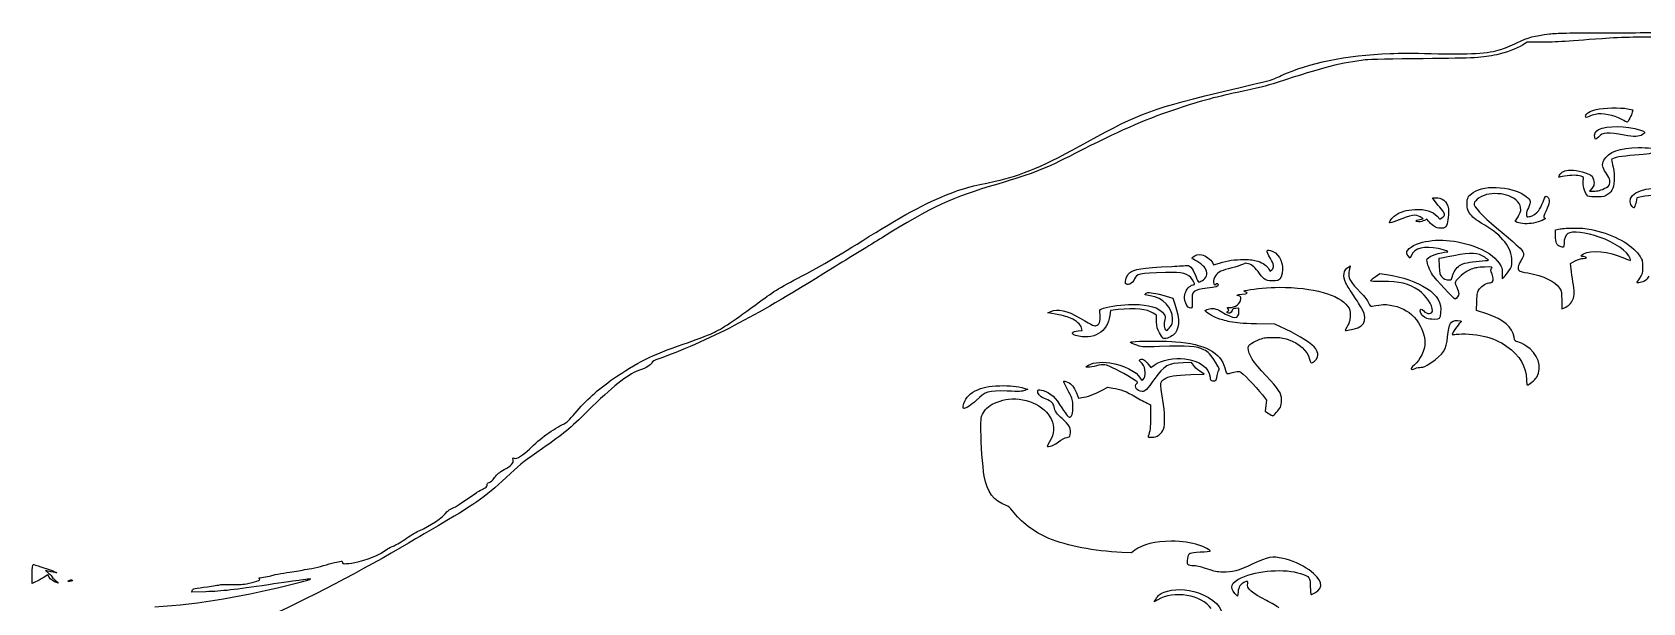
# Model space of a CAD drawing. Extents: x 0 to 500, y 0 to 193.
# Drawn here: x 0 to 188.1, y 126.3 to 192.9 of the extents above; entities that cross this region are included whole.
import ezdxf

# ---------------------------------------------------------------- set-up
doc = ezdxf.new("R2010")
doc.units = 0
doc.layers.add('Layer_1', color=7, linetype='CONTINUOUS')

msp = doc.modelspace()

# ---------------------------------------------------------------- linework, layer by layer
at = {"layer": 'Layer_1', "color": 7}
for points in [[(176.12106, 191.75949), (174.62536, 191.75949), (174.06397, 191.40751)], [(186.3337, 183.99395), (186.96898, 183.86516), (186.90478, 183.58292)], [(163.86391, 173.15786), (163.54783, 173.57888), (163.88882, 173.60308)], [(181.58074, 173.94237), (181.58074, 173.94254)], [(182.17084, 174.66106), (181.89973, 174.38246), (182.1434, 174.37096)], [(187.98532, 173.71428), (187.43647, 173.57885), (187.34437, 173.11956)], [(162.0749, 171.05628), (162.49153, 171.13778), (162.12635, 171.35207)], [(164.10901, 171.42479), (164.41076, 171.09298), (164.69969, 171.27973)], [(163.09548, 170.84915), (162.90376, 171.10257), (162.61416, 170.94371)], [(177.94309, 169.125453), (177.94309, 169.846523), (178.4645, 169.952153)], [(137.87039, 166.011673), (137.99628, 165.745643), (138.67692, 165.958563)], [(161.1018, 166.871243), (160.95995, 166.536483), (160.7228, 166.804403)], [(164.62074, 166.542583), (164.30772, 166.491483), (164.34742, 165.557163)], [(179.74451, 165.273043), (179.67601, 165.924123), (180.22109, 166.211183)], [(144.46282, 165.234703), (144.58865, 165.005393), (144.79966, 165.186103)], [(156.84964, 164.343423), (157.39539, 164.726023), (158.19486, 164.610633)], [(171.70985, 164.790733), (171.70585, 164.169463), (171.92359, 164.357833)], [(132.04779, 162.196893), (133.23787, 161.876263), (133.47149, 161.167013)], [(119.11295, 160.070403), (118.62694, 160.157703), (118.98592, 160.316213)], [(126.83119, 160.517193), (125.94048, 160.430393), (125.87008, 159.847293)], [(131.34094, 159.103983), (131.32504, 159.862373), (130.93229, 160.113373)], [(140.95152, 160.297503), (140.95152, 160.690133), (140.60109, 160.666133)], [(169.91902, 160.011723), (168.713, 160.412533), (168.7471, 161.484223)], [(178.65704, 161.625183), (178.65711, 160.617873), (178.97018, 160.744873)], [(122.17196, 158.056143), (122.63613, 158.099543), (122.56663, 158.375653)], [(146.47405, 158.206023), (145.13598, 158.823373), (143.01631, 158.862673)], [(135.63283, 154.013203), (135.42092, 154.340923), (134.42669, 154.313323)], [(130.36968, 154.159043), (130.65086, 153.772073), (131.05371, 154.044383)], [(135.33653, 152.927803), (136.9113, 152.972303), (136.37803, 153.328893)], [(115.93631, 151.319663), (116.30595, 151.213683), (115.92809, 151.076553)], [(121.97342, 150.791773), (122.2259, 150.182413), (122.61477, 150.233213)], [(124.89984, 151.057313), (125.62339, 151.444053), (126.23166, 151.355053)], [(143.69871, 150.553063), (144.15996, 149.955943), (144.08226, 149.305783), (144.00456, 148.655623), (144.40682, 148.391053)], [(130.22097, 149.599773), (130.63261, 149.407673), (130.63061, 147.982543)], [(128.80587, 132.411963), (128.41016, 132.106513), (127.29409, 132.156813)], [(2.1789, 129.893993), (1.5741, 130.033123), (1.9423, 129.696753)], [(0.3809, 128.701193), (0.0053, 128.527843), (0.0054, 129.638913)], [(1.9684, 129.253043), (1.8319, 129.516393), (1.2941, 129.195463)], [(20.27547, 127.556903), (18.6466, 127.512003), (18.6838, 127.693053)], [(131.46792, 126.613013), (131.05204, 126.358363), (131.23215, 126.659373)], [(140.84944, 127.540693), (140.78624, 127.048893), (140.475, 127.362863)]]:
    msp.add_lwpolyline(points, dxfattribs=at)
for points in [[(185.68013, 182.7333)], [(182.51588, 180.65073)], [(163.69256, 170.30287)], [(165.89271, 164.414153)], [(135.02975, 160.788313)], [(162.90631, 159.476913)], [(132.08343, 157.180343)], [(108.74992, 149.255373)], [(4.30723, 128.883633)]]:
    msp.add_lwpolyline(points, close=True, dxfattribs=at)
for points in [[(173.42743, 191.71179), (174.79797, 192.3539), (175.40234, 192.51612), (177.2279, 192.73188)], [(183.37464, 192.18197), (179.05379, 191.85079), (177.48622, 191.75949), (176.12106, 191.75949)], [(177.2279, 192.73188), (178.15858, 192.84187), (179.23582, 192.86312), (184.30802, 192.87148)], [(190.01027, 192.30415), (188.64673, 192.40882), (185.60318, 192.35275), (183.37464, 192.18197)], [(184.30802, 192.87148), (187.59835, 192.87648), (190.79309, 192.90808), (191.40743, 192.94068)], [(145.88876, 187.8676), (149.14216, 189.36407), (153.37032, 190.22301), (158.61839, 190.4536)], [(158.61839, 190.4536), (159.74528, 190.5031), (161.35095, 190.5015), (163.39335, 190.4486)], [(171.07507, 190.31295), (169.28096, 189.93919), (168.76308, 189.91112), (162.46358, 189.84619)], [(163.39335, 190.4486), (167.89772, 190.3323), (170.15218, 190.4603), (171.51989, 190.91007)], [(174.06397, 191.40751), (173.40881, 190.99674), (172.15719, 190.53838), (171.07507, 190.31295)], [(171.51989, 190.91007), (171.88213, 191.02919), (172.74053, 191.38996), (173.42743, 191.71179)], [(155.71861, 189.69849), (153.05842, 189.39839), (150.79664, 188.8195), (145.43653, 187.06688)], [(162.46358, 189.84619), (159.02894, 189.81079), (156.15641, 189.74789), (155.71861, 189.69849)], [(140.07099, 186.23505), (142.39535, 186.78414), (144.44529, 187.27953), (144.62641, 187.33591)], [(145.43653, 187.06688), (144.08437, 186.62476), (143.2824, 186.4248), (140.75525, 185.89968)], [(144.62641, 187.33591), (144.80753, 187.39231), (145.37559, 187.63155), (145.88876, 187.8676)], [(123.27628, 180.1253), (129.46613, 183.55115), (130.86687, 184.06072), (140.07099, 186.23505)], [(140.75525, 185.89968), (138.15689, 185.35976), (135.9141, 184.74357), (133.41619, 183.88334)], [(133.41619, 183.88334), (129.61256, 182.57345), (126.96973, 181.4071), (121.79405, 178.75418)], [(181.45404, 183.15517), (181.45404, 183.42748), (181.96163, 183.73964), (182.6794, 183.90875)], [(181.87617, 183.09867), (181.4956, 182.91258), (181.45404, 182.91815), (181.45404, 183.15517)], [(182.5874, 183.33615), (182.35647, 183.28395), (182.03642, 183.17703), (181.87617, 183.09867)], [(185.68015, 182.73329), (184.73562, 183.25052), (183.37826, 183.5151), (182.5874, 183.33615)], [(182.6794, 183.90875), (183.54859, 184.11354), (185.51742, 184.15946), (186.3337, 183.99395)], [(186.28576, 182.42656), (186.25456, 182.42956), (185.982, 182.568), (185.68013, 182.7333)], [(186.90478, 183.58292), (186.83418, 183.27245), (186.37608, 182.41671), (186.28576, 182.42656)], [(182.51588, 180.65078), (182.42178, 180.97881), (182.62947, 181.39918), (182.96722, 181.56439)], [(182.93649, 180.68173), (182.66329, 180.3766), (182.59591, 180.37163), (182.51588, 180.65073)], [(185.95123, 180.92413), (184.10311, 181.29492), (183.4376, 181.24141), (182.93649, 180.68173)], [(182.96722, 181.56439), (183.96187, 182.05092), (186.12869, 182.02394), (187.87026, 181.50329)], [(188.10587, 180.97293), (187.69434, 180.70333), (187.11707, 180.69026), (185.95123, 180.92413)], [(187.87026, 181.50329), (188.43484, 181.33452), (188.4851, 181.22138), (188.10587, 180.97293)], [(112.48747, 175.52687), (115.56683, 176.19237), (118.19143, 177.31104), (123.27628, 180.1253)], [(121.79405, 178.75418), (118.21758, 176.92097), (117.07023, 176.46863), (112.77643, 175.19897)], [(183.58823, 177.96784), (184.07806, 178.93603), (185.49789, 179.46522), (187.60112, 179.46351)], [(189.71418, 179.03484), (189.24856, 178.75013), (188.7617, 178.65885), (187.16673, 178.5572)], [(187.60112, 179.46351), (188.63993, 179.46267), (189.90627, 179.32425), (189.90627, 179.21155)], [(178.48284, 176.34215), (178.73876, 176.74076), (179.15052, 176.86708), (180.01563, 176.81237)], [(183.79894, 176.54311), (183.3903, 177.11313), (183.33725, 177.47179), (183.58823, 177.96784)], [(184.49806, 178.08469), (184.46626, 178.04829), (184.51456, 177.76025), (184.60544, 177.44448)], [(187.16673, 178.5572), (185.63118, 178.4593), (184.67833, 178.29063), (184.49806, 178.08469)], [(184.60544, 177.44448), (184.69634, 177.12871), (184.77772, 176.45699), (184.78633, 175.95177)], [(112.77643, 175.19897), (107.31637, 173.58446), (105.21135, 172.60608), (99.19941, 168.888613)], [(107.72367, 174.30479), (108.72121, 174.67456), (109.67024, 174.91802), (112.48747, 175.52687)], [(178.31648, 176.00912), (178.29838, 176.02172), (178.37328, 176.17155), (178.48284, 176.34215)], [(178.99167, 176.10292), (178.63834, 176.03872), (178.3345, 175.99652), (178.31648, 176.00912)], [(180.91383, 176.10192), (180.49871, 176.25162), (179.81139, 176.25206), (178.99167, 176.10292)], [(180.01563, 176.81237), (180.43454, 176.78587), (180.9161, 176.68112), (181.41137, 176.50872)], [(181.1699, 175.61088), (181.2379, 175.96813), (181.227, 175.98899), (180.91383, 176.10192)], [(181.58074, 173.94254), (181.29422, 174.26583), (181.07973, 175.13685), (181.1699, 175.61088)], [(181.41137, 176.50872), (182.11591, 176.26349), (182.1763, 176.22242), (182.29591, 175.90724)], [(182.29591, 175.90724), (182.51, 175.34312), (182.47268, 174.97124), (182.17084, 174.66106)], [(183.61083, 174.65899), (184.05467, 174.86892), (184.19121, 174.98294), (184.24698, 175.19024)], [(184.24698, 175.19024), (184.34872, 175.56844), (184.22088, 175.95462), (183.79894, 176.54311)], [(184.78633, 175.95177), (184.80483, 174.86979), (184.61266, 174.37039), (184.01857, 173.95609)], [(186.64132, 173.11316), (186.46495, 174.20435), (188.74044, 175.02618), (190.58488, 174.53745)], [(97.73916, 169.052003), (102.0099, 171.71888), (105.02066, 173.30282), (107.72367, 174.30479)], [(164.58431, 172.28205), (164.36195, 172.53218), (164.03776, 172.9263), (163.86391, 173.15786)], [(163.88882, 173.60308), (164.67473, 173.65898), (165.27824, 173.15146), (165.41951, 172.31595)], [(167.60339, 172.88354), (167.60339, 173.59385), (167.72502, 173.82339), (168.30203, 174.20198)], [(169.88683, 173.96888), (169.05986, 173.74863), (168.30072, 173.11977), (168.43001, 172.76205)], [(168.30203, 174.20198), (169.06097, 174.69993), (170.20809, 174.90698), (171.45844, 174.77169)], [(172.49034, 173.8208), (171.83437, 174.08888), (170.60086, 174.15904), (169.88683, 173.96888)], [(171.45844, 174.77169), (172.84353, 174.62182), (173.76296, 174.31173), (174.51967, 173.73924)], [(173.87954, 172.19229), (173.88554, 172.87424), (173.39261, 173.45205), (172.49034, 173.8208)], [(174.51967, 173.73924), (175.05849, 173.3316), (175.09821, 173.11562), (174.76034, 172.43078)], [(175.96904, 172.08802), (176.08516, 172.24676), (176.31274, 172.70991), (176.47479, 173.11724)], [(176.47479, 173.11724), (176.76666, 173.85095), (176.77139, 173.85646), (176.98298, 173.7089)], [(176.98298, 173.7089), (177.30536, 173.48408), (177.25358, 172.9233), (176.82974, 172.04958)], [(182.72167, 173.69356), (181.80163, 173.69356), (181.80116, 173.69364), (181.58074, 173.94237)], [(182.1434, 174.37096), (182.7421, 174.34256), (183.08358, 174.40966), (183.61083, 174.65899)], [(184.01857, 173.95609), (183.64966, 173.69883), (183.62364, 173.69356), (182.72167, 173.69356)], [(186.89195, 172.56831), (186.78396, 172.68325), (186.67118, 172.92843), (186.64132, 173.11316)], [(187.34437, 173.11956), (187.29377, 172.86695), (187.2154, 172.59256), (187.1703, 172.50981)], [(192.20759, 173.47086), (190.39894, 173.85646), (188.90955, 173.94233), (187.98532, 173.71428)], [(158.5554, 170.65268), (158.44777, 170.72778), (158.8556, 171.28453), (159.20387, 171.53802)], [(159.20387, 171.53802), (159.77997, 171.95736), (160.53212, 172.18274), (161.48905, 172.22278)], [(162.12635, 171.35207), (161.56205, 171.6832), (161.2048, 171.62549), (159.35766, 170.90478)], [(161.48905, 172.22278), (162.79015, 172.27718), (163.54209, 172.0482), (164.10901, 171.42479)], [(164.69969, 171.27973), (165.08832, 171.53089), (165.06395, 171.74254), (164.58431, 172.28205)], [(165.41951, 172.31595), (165.50821, 171.79128), (165.38931, 170.79614), (165.18608, 170.36205)], [(167.89499, 171.80371), (167.65401, 172.17114), (167.60339, 172.35862), (167.60339, 172.88354)], [(169.67732, 170.39305), (168.46278, 171.10481), (168.23527, 171.28487), (167.89499, 171.80371)], [(168.43001, 172.76205), (168.60755, 172.27082), (169.9015, 170.98822), (171.69879, 169.521943)], [(173.25993, 170.88028), (173.72408, 171.61925), (173.87735, 171.94381), (173.87954, 172.19229)], [(174.76034, 172.43078), (174.48416, 171.87098), (174.45915, 171.28258), (174.71444, 171.3509)], [(174.71444, 171.3509), (174.80994, 171.3764), (174.92963, 171.3974), (174.98044, 171.3974)], [(174.98044, 171.3974), (175.17398, 171.3974), (175.76674, 171.8115), (175.96904, 172.08802)], [(176.82974, 172.04958), (176.52481, 171.42096), (176.49528, 171.30019), (176.63129, 171.23796)], [(176.63129, 171.23796), (176.76644, 171.17616), (176.75722, 171.14606), (176.57149, 171.0431)], [(187.1703, 172.50981), (187.0934, 172.36879), (187.076, 172.37246), (186.89195, 172.56831)], [(159.35766, 170.90478), (158.94722, 170.74464), (158.5862, 170.63119), (158.5554, 170.65268)], [(161.94603, 170.78485), (161.44461, 170.78485), (161.52213, 170.94813), (162.0749, 171.05628)], [(162.61416, 170.94371), (162.44823, 170.85271), (162.16292, 170.78485), (161.94603, 170.78485)], [(163.69256, 170.30293), (163.46962, 170.46397), (163.20094, 170.70977), (163.09548, 170.84915)], [(164.57071, 170.033823), (164.14626, 170.012523), (164.05643, 170.039823), (163.69256, 170.30287)], [(165.18608, 170.36205), (165.05221, 170.076133), (165.01471, 170.056133), (164.57071, 170.033823)], [(172.83583, 166.230283), (172.83083, 167.700983), (171.67729, 169.221003), (169.67732, 170.39305)], [(171.69879, 169.521943), (172.31807, 169.016723), (173.13636, 168.310553), (173.51721, 167.952683)], [(174.61956, 170.55611), (173.90435, 170.55527), (173.16632, 170.73123), (173.25993, 170.88028)], [(176.57149, 171.0431), (176.05684, 170.75772), (175.25175, 170.55685), (174.61956, 170.55611)], [(178.4645, 169.952153), (178.78102, 170.016253), (179.46037, 170.054903), (180.19336, 170.050453)], [(179.37722, 169.412093), (179.09743, 169.216973), (178.93239, 168.782753), (178.93163, 168.239743)], [(183.04737, 169.006563), (181.53038, 169.536063), (179.82517, 169.724473), (179.37722, 169.412093)], [(180.19336, 170.050453), (181.23447, 170.044453), (181.5445, 170.010053), (182.44364, 169.803043)], [(182.44364, 169.803043), (184.78657, 169.263693), (186.80748, 168.150003), (187.66931, 166.923253)], [(90.46564, 164.756753), (92.50621, 165.825173), (93.71219, 166.537343), (97.73916, 169.052003)], [(99.19941, 168.888613), (97.98214, 168.135913), (95.41488, 166.548153), (93.4944, 165.360263)], [(144.62647, 166.508543), (144.03983, 167.439003), (144.12689, 167.685983), (144.9121, 167.318853)], [(160.7228, 166.804403), (160.32307, 167.255993), (160.6635, 167.722433), (161.71248, 168.160303)], [(164.23848, 167.645123), (162.62387, 168.002523), (161.45942, 167.715223), (161.1018, 166.871243)], [(161.71248, 168.160303), (163.39222, 168.861483), (165.92878, 168.777053), (168.37312, 167.938613)], [(165.19682, 167.388523), (165.05342, 167.444723), (164.62217, 167.560193), (164.23848, 167.645123)], [(168.37312, 167.938613), (169.66848, 167.494283), (170.86111, 166.701963), (171.35161, 165.959883)], [(173.51721, 167.952683), (174.33474, 167.184483), (174.36714, 167.030483), (173.87916, 166.232533)], [(178.48586, 167.878403), (178.08863, 168.026663), (177.94309, 168.361023), (177.94309, 169.125453)], [(178.93163, 168.239743), (178.93063, 167.786673), (178.86813, 167.735723), (178.48586, 167.878403)], [(181.18819, 167.024183), (182.14167, 167.547203), (184.05635, 167.353033), (185.98924, 166.537293)], [(186.65628, 166.479113), (186.36515, 167.323773), (184.87145, 168.369873), (183.04737, 169.006563)], [(128.16651, 164.804583), (128.7377, 165.277973), (129.44582, 165.389063), (133.10065, 165.578663)], [(133.10065, 165.578663), (133.94588, 165.622463), (134.76091, 165.666463), (134.91185, 165.676363)], [(134.91185, 165.676363), (135.14278, 165.691463), (135.23322, 165.629763), (135.48248, 165.286703)], [(135.63248, 166.402773), (135.43009, 166.478073), (135.42886, 166.491073), (135.60648, 166.680093)], [(135.60648, 166.680093), (135.81992, 166.907273), (136.20507, 166.997423), (136.63825, 166.921603)], [(137.0985, 165.223373), (136.98325, 165.512833), (136.08727, 166.233643), (135.63248, 166.402773)], [(136.63825, 166.921603), (137.02845, 166.853303), (137.71043, 166.349663), (137.87039, 166.011673)], [(138.67692, 165.958563), (139.6624, 166.266853), (140.43355, 166.379223), (141.55293, 166.377673)], [(141.3674, 165.787973), (141.16758, 165.683993), (140.60734, 165.508113), (140.12244, 165.397113)], [(142.05569, 165.883173), (141.76557, 165.966973), (141.69177, 165.956773), (141.3674, 165.787973)], [(141.55293, 166.377673), (142.38063, 166.376673), (142.64068, 166.344173), (143.15633, 166.178523)], [(143.37154, 164.727193), (142.85934, 165.437603), (142.49739, 165.755583), (142.05569, 165.883173)], [(143.15633, 166.178523), (143.7843, 165.976733), (144.23384, 165.651983), (144.46282, 165.234703)], [(144.79966, 165.186103), (145.1086, 165.450703), (145.06015, 165.820703), (144.62647, 166.508543)], [(144.9121, 167.318853), (145.74436, 166.929723), (146.23032, 165.789253), (145.9979, 164.770663)], [(153.77947, 165.531843), (154.0059, 165.674753), (154.00621, 165.674463), (153.90047, 165.417343)], [(162.90727, 166.311653), (162.90327, 166.645673), (163.97265, 167.120743), (164.98195, 167.233293)], [(163.56488, 164.591173), (163.25212, 165.063093), (162.91159, 165.953983), (162.90727, 166.311653)], [(164.34742, 165.557163), (164.37932, 164.807553), (164.42862, 164.574823), (164.5968, 164.379943)], [(166.06945, 166.812263), (165.44482, 166.692023), (164.7929, 166.570673), (164.62074, 166.542583)], [(164.98195, 167.233293), (165.446, 167.284993), (165.45121, 167.288793), (165.19682, 167.388523)], [(165.89276, 164.414193), (165.98286, 164.853523), (166.37943, 165.464443), (166.70966, 165.672513)], [(169.66603, 166.635433), (168.8112, 167.184923), (168.16939, 167.216473), (166.06945, 166.812263)], [(166.70966, 165.672513), (167.12704, 165.935503), (167.93993, 166.118713), (168.99962, 166.188623)], [(168.99962, 166.188623), (169.5829, 166.227123), (170.08087, 166.273023), (170.10622, 166.290733)], [(170.10622, 166.290733), (170.13162, 166.308433), (169.93347, 166.463513), (169.66603, 166.635433)], [(171.35161, 165.959883), (171.66887, 165.479873), (171.71325, 165.335023), (171.70985, 164.790733)], [(172.48981, 165.043773), (172.80355, 165.491733), (172.83804, 165.610023), (172.83583, 166.230283)], [(173.87916, 166.232533), (173.52837, 165.658903), (173.47022, 165.304963), (173.692, 165.093453)], [(180.22109, 166.211183), (180.62419, 166.423473), (180.87265, 166.498243), (181.17499, 166.498243)], [(181.20029, 166.713843), (180.83254, 166.744243), (180.82929, 166.827323), (181.18819, 167.024183)], [(181.17499, 166.498243), (181.65211, 166.498243), (181.67284, 166.674833), (181.20029, 166.713843)], [(185.98924, 166.537293), (186.3394, 166.389513), (186.64907, 166.268603), (186.67738, 166.268603)], [(186.67738, 166.268603), (186.70568, 166.268603), (186.69618, 166.363303), (186.65628, 166.479113)], [(187.66931, 166.923253), (188.08421, 166.332673), (188.09675, 166.291043), (188.09675, 165.504263)], [(93.4944, 165.360263), (87.80174, 161.839113), (85.17039, 160.302953), (82.00268, 158.651513)], [(84.96797, 161.441223), (86.64382, 162.691883), (87.4466, 163.176023), (90.46564, 164.756753)], [(127.72173, 163.589733), (127.61041, 163.834313), (127.87816, 164.565603), (128.16651, 164.804583)], [(128.77118, 164.104693), (128.5334, 163.542403), (127.88751, 163.225463), (127.72173, 163.589733)], [(132.39307, 164.860943), (129.18969, 164.741463), (129.02598, 164.707283), (128.77118, 164.104693)], [(135.52722, 164.017853), (135.03668, 164.752513), (134.36078, 164.934333), (132.39307, 164.860943)], [(135.48248, 165.286703), (135.6454, 165.062503), (135.86029, 164.623303), (135.96002, 164.310693)], [(135.63672, 163.436123), (135.85211, 163.436123), (135.82717, 163.568613), (135.52722, 164.017853)], [(135.96002, 164.310693), (136.05972, 163.998093), (136.19814, 163.743473), (136.26754, 163.744873)], [(136.26754, 163.744873), (136.33694, 163.745873), (136.49404, 163.806573), (136.61665, 163.878833)], [(136.61665, 163.878833), (137.20639, 164.226503), (137.34331, 164.608553), (137.0985, 165.223373)], [(138.2167, 164.486443), (137.88721, 164.011773), (137.92601, 163.135973), (138.2598, 163.512673)], [(140.12244, 165.397113), (139.00036, 165.140273), (138.50688, 164.904463), (138.2167, 164.486443)], [(145.20023, 163.886953), (144.13754, 163.861553), (143.92537, 163.959053), (143.37154, 164.727193)], [(145.9979, 164.770663), (145.84438, 164.097913), (145.66398, 163.898043), (145.20023, 163.886953)], [(153.4597, 163.599123), (153.05054, 164.443583), (153.16659, 165.145063), (153.77947, 165.531843)], [(153.90047, 165.417343), (153.84217, 165.275573), (153.79494, 164.935443), (153.79554, 164.661503)], [(153.79554, 164.661503), (153.79654, 164.042003), (154.0153, 163.697503), (155.13322, 162.551803)], [(156.3475, 163.870703), (156.3235, 163.920303), (156.54947, 164.132993), (156.84964, 164.343423)], [(157.70898, 163.808603), (156.7648, 163.788503), (156.37876, 163.806603), (156.3475, 163.870703)], [(161.99118, 162.741523), (160.8057, 163.572583), (159.68943, 163.850743), (157.70898, 163.808603)], [(158.19486, 164.610633), (160.08288, 164.338123), (161.73162, 163.775073), (162.90831, 163.000973)], [(166.20222, 161.754873), (166.07136, 161.760873), (163.87558, 164.122373), (163.56488, 164.591173)], [(164.5968, 164.379943), (164.83909, 164.099193), (165.1482, 163.972483), (165.53649, 163.994763)], [(165.53649, 163.994763), (165.77862, 164.008663), (165.81944, 164.056663), (165.89271, 164.414153)], [(166.34782, 163.923973), (166.15839, 163.678673), (166.15976, 163.656043), (166.39512, 163.146463)], [(168.07245, 165.231433), (167.48298, 165.007903), (166.76387, 164.462733), (166.34782, 163.923973)], [(169.63833, 165.489903), (168.82471, 165.462603), (168.57215, 165.420903), (168.07245, 165.231433)], [(169.05401, 162.938553), (169.34271, 163.343453), (169.90353, 163.665883), (170.3191, 163.665883)], [(170.4699, 165.367763), (170.60568, 165.519393), (170.58931, 165.521793), (169.63833, 165.489903)], [(170.3191, 163.665883), (170.68389, 163.665883), (170.74864, 163.977483), (170.5228, 164.646253)], [(170.5228, 164.646253), (170.36583, 165.111073), (170.3563, 165.240943), (170.4699, 165.367763)], [(171.92359, 164.357833), (172.04336, 164.461433), (172.29815, 164.770103), (172.48981, 165.043773)], [(173.692, 165.093453), (173.7698, 165.019253), (174.21345, 164.892433), (174.69851, 164.805773)], [(174.69851, 164.805773), (176.56483, 164.472363), (177.8701, 163.846213), (178.39882, 163.030703)], [(179.97362, 163.780333), (179.88532, 164.243223), (179.78219, 164.914943), (179.74451, 165.273043)], [(179.97162, 161.693163), (180.17959, 162.181533), (180.18021, 162.700203), (179.97362, 163.780333)], [(187.74646, 164.200833), (187.55379, 163.929753), (187.41006, 163.698273), (187.42705, 163.686413)], [(187.42705, 163.686413), (187.44405, 163.674613), (187.61701, 163.687023), (187.8114, 163.714213)], [(188.09675, 165.504263), (188.09675, 164.746843), (188.07375, 164.661393), (187.74646, 164.200833)], [(187.8114, 163.714213), (188.2667, 163.777713), (188.75945, 164.123043), (188.85561, 164.446013)], [(130.56813, 162.142673), (129.94438, 162.239973), (129.88744, 162.274723), (130.10387, 162.425663)], [(130.10387, 162.425663), (130.33222, 162.584893), (130.82128, 162.527333), (132.04779, 162.196893)], [(133.20812, 159.453503), (133.20312, 160.765373), (132.08305, 161.906253), (130.56813, 162.142673)], [(134.58254, 161.875253), (134.58254, 162.369473), (134.81979, 162.909003), (135.15371, 163.174233)], [(135.02976, 160.788323), (134.83974, 160.948003), (134.58254, 161.573093), (134.58254, 161.875253)], [(135.15371, 163.174233), (135.33506, 163.318273), (135.55241, 163.436123), (135.63672, 163.436123)], [(137.2521, 163.011663), (135.59928, 162.826673), (135.42923, 162.681953), (135.48112, 161.504623)], [(138.53423, 163.445473), (138.53423, 163.213183), (138.278, 163.126483), (137.2521, 163.011663)], [(138.2598, 163.512673), (138.37173, 163.638973), (138.53423, 163.599173), (138.53423, 163.445473)], [(139.84837, 160.773843), (140.46265, 160.710943), (141.17099, 161.253823), (141.17099, 161.787443)], [(140.95145, 162.112673), (140.5577, 162.184473), (140.71957, 162.275863), (141.33564, 162.329543)], [(141.17099, 161.787443), (141.17099, 162.008263), (141.12139, 162.081673), (140.95145, 162.112673)], [(141.33564, 162.329543), (141.98718, 162.386343), (142.08055, 162.458643), (141.6924, 162.605933)], [(141.6924, 162.605933), (141.45604, 162.695633), (141.46667, 162.704033), (141.93938, 162.802773)], [(141.93938, 162.802773), (142.79863, 162.982153), (144.478, 163.129083), (145.67441, 163.129543)], [(145.67441, 163.129543), (149.60558, 163.131543), (152.70084, 162.275923), (153.65172, 160.925573)], [(154.36065, 162.144683), (153.99511, 162.676363), (153.58967, 163.330863), (153.4597, 163.599123)], [(155.34291, 160.582533), (155.16821, 160.910043), (154.72619, 161.613013), (154.36065, 162.144683)], [(155.13322, 162.551803), (155.67285, 161.998743), (156.00966, 161.566473), (156.10675, 161.302273)], [(163.56164, 160.396093), (163.56164, 161.079313), (162.85335, 162.137113), (161.99118, 162.741523)], [(162.90831, 163.000973), (164.11445, 162.207503), (164.64001, 161.286923), (164.51723, 160.182753)], [(166.63752, 162.409193), (166.63752, 162.209713), (166.33096, 161.748893), (166.20222, 161.754873)], [(166.39512, 163.146463), (166.52844, 162.857793), (166.63752, 162.526023), (166.63752, 162.409193)], [(168.7471, 161.484223), (168.7776, 162.444773), (168.8095, 162.595603), (169.05401, 162.938553)], [(178.39882, 163.030703), (178.62783, 162.677463), (178.65698, 162.518773), (178.65704, 161.625183)], [(79.47832, 157.773893), (80.57213, 158.273863), (82.01894, 159.240393), (84.96797, 161.441223)], [(118.98592, 160.316213), (119.79816, 160.674843), (120.84311, 160.436103), (122.40091, 159.535983)], [(121.29611, 159.515753), (120.7381, 159.749943), (120.35466, 159.847353), (119.11295, 160.070403)], [(124.73834, 159.858023), (124.67484, 160.485323), (124.68224, 160.514113), (124.9359, 160.630023)], [(124.9359, 160.630023), (125.33208, 160.811053), (126.93586, 161.059283), (128.05659, 161.113053)], [(130.93229, 160.113373), (130.20621, 160.577403), (128.83483, 160.712433), (126.83119, 160.517193)], [(128.05659, 161.113053), (129.79938, 161.196653), (131.2799, 160.903333), (131.87878, 160.355773)], [(131.87878, 160.355773), (132.33652, 159.937263), (132.40415, 159.729183), (132.25989, 159.183203)], [(133.47149, 161.167013), (134.0919, 159.283483), (134.03127, 158.157283), (133.27646, 157.545233)], [(135.34082, 160.698513), (135.24472, 160.684913), (135.10473, 160.725313), (135.02975, 160.788313)], [(135.48112, 161.504623), (135.51042, 160.839023), (135.49012, 160.719603), (135.34082, 160.698513)], [(136.99983, 160.388333), (136.99983, 160.420633), (137.15402, 160.502583), (137.34247, 160.570543)], [(138.42683, 159.508413), (137.9293, 159.706293), (136.99983, 160.279423), (136.99983, 160.388333)], [(137.34247, 160.570543), (137.82091, 160.743083), (138.30451, 160.660043), (138.88089, 160.306503)], [(138.88089, 160.306503), (140.38263, 159.385243), (140.95152, 159.382803), (140.95152, 160.297503)], [(139.58849, 160.147213), (139.50299, 160.207813), (139.52019, 160.257493), (139.64989, 160.324373)], [(139.68429, 160.611453), (139.54302, 160.799473), (139.54817, 160.804573), (139.84837, 160.773843)], [(140.16191, 160.401523), (140.06551, 160.140243), (139.7782, 160.012813), (139.58849, 160.147213)], [(139.64989, 160.324373), (139.80574, 160.404773), (139.81041, 160.443633), (139.68429, 160.611453)], [(140.60109, 160.666133), (140.31197, 160.646333), (140.23515, 160.600033), (140.16191, 160.401523)], [(153.65172, 160.925573), (153.91833, 160.546973), (153.95805, 160.402703), (153.95111, 159.838373)], [(153.6676, 158.102163), (155.55055, 158.364783), (156.09551, 159.171633), (155.34291, 160.582533)], [(156.10675, 161.302273), (156.24469, 160.926963), (156.27497, 160.901433), (156.53416, 160.942083)], [(156.53416, 160.942083), (157.73793, 161.130833), (157.99995, 161.145643), (158.60252, 161.058923)], [(158.60252, 161.058923), (159.76192, 160.892073), (160.66564, 160.438113), (161.42351, 159.641873)], [(162.13464, 160.347193), (162.13464, 160.666173), (162.28159, 160.674823), (162.53896, 160.370993)], [(162.90631, 159.476933), (162.51914, 159.613563), (162.13464, 160.047183), (162.13464, 160.347193)], [(162.53896, 160.370993), (162.8962, 159.949243), (163.56164, 159.965593), (163.56164, 160.396093)], [(164.51723, 160.182753), (164.43063, 159.403643), (164.40659, 159.378783), (163.74199, 159.380113)], [(173.09194, 157.303123), (172.9028, 158.492233), (171.89026, 159.356603), (169.91902, 160.011723)], [(178.97018, 160.744873), (179.4482, 160.938783), (179.787, 161.259603), (179.97162, 161.693163)], [(82.00268, 158.651513), (79.14285, 157.160573), (75.57577, 155.590963), (73.21016, 154.782553)], [(121.87664, 157.508203), (121.28186, 157.678853), (121.44875, 157.988493), (122.17196, 158.056143)], [(122.56663, 158.375653), (122.46235, 158.789853), (121.96737, 159.234023), (121.29611, 159.515753)], [(125.87008, 159.847293), (125.63524, 157.900243), (123.95024, 156.913283), (121.87664, 157.508203)], [(122.40091, 159.535983), (124.06268, 158.575793), (124.01745, 158.597173), (124.26896, 158.652843)], [(124.26896, 158.652843), (124.66293, 158.740043), (124.81259, 159.124313), (124.73834, 159.858023)], [(131.66721, 157.809743), (131.40565, 158.261243), (131.3543, 158.464973), (131.34094, 159.103983)], [(132.25989, 159.183203), (132.11984, 158.653173), (132.27209, 158.038173), (132.5286, 158.097793)], [(132.5286, 158.097793), (132.5993, 158.114193), (132.78161, 158.296353), (132.93374, 158.502503)], [(132.93374, 158.502503), (133.15822, 158.806693), (133.20993, 158.985933), (133.20812, 159.453503)], [(139.90871, 159.106973), (139.36535, 159.219713), (138.69851, 159.400363), (138.42683, 159.508413)], [(143.01631, 158.862673), (141.13551, 158.897573), (140.78531, 158.925073), (139.90871, 159.106973)], [(149.93459, 155.929493), (149.56556, 156.472463), (148.00201, 157.501043), (146.47405, 158.206023)], [(153.40442, 158.199563), (153.32762, 158.068923), (153.35552, 158.058613), (153.6676, 158.102163)], [(153.95111, 159.838373), (153.94411, 159.229433), (153.85671, 158.969023), (153.40442, 158.199563)], [(161.42351, 159.641873), (162.13631, 158.892993), (162.67525, 157.614703), (162.68003, 156.661583)], [(163.74199, 159.380113), (163.43149, 159.380723), (163.05544, 159.424313), (162.90631, 159.476913)], [(165.32884, 157.335473), (165.47429, 158.938753), (165.67104, 159.261743), (166.48917, 159.240293)], [(166.77728, 158.976903), (166.57366, 158.822653), (165.86909, 157.768853), (165.86909, 157.618573)], [(166.48917, 159.240293), (167.00681, 159.226693), (167.05223, 159.185193), (166.77728, 158.976903)], [(67.8925, 152.456373), (70.56438, 154.321673), (72.42114, 155.238693), (76.02059, 156.470683)], [(76.02059, 156.470683), (77.3488, 156.925293), (78.90478, 157.511733), (79.47832, 157.773893)], [(128.38823, 156.619483), (128.22323, 156.746623), (128.25223, 156.757263), (128.89047, 156.803783)], [(129.13178, 156.313463), (128.81913, 156.407563), (128.48453, 156.545273), (128.38823, 156.619483)], [(128.89047, 156.803783), (129.90925, 156.878083), (132.42585, 156.861983), (133.54217, 156.774083)], [(131.6761, 156.208043), (129.76567, 156.144543), (129.68142, 156.148043), (129.13178, 156.313463)], [(132.08351, 157.180353), (132.02531, 157.231853), (131.83793, 157.515033), (131.66721, 157.809743)], [(136.85545, 155.825003), (135.95134, 156.253433), (135.04912, 156.320153), (131.6761, 156.208043)], [(133.27646, 157.545233), (132.91539, 157.252443), (132.23676, 157.044893), (132.08343, 157.180343)], [(133.54217, 156.774083), (136.96969, 156.504303), (138.84228, 155.511413), (139.31244, 153.714583)], [(142.05052, 156.040303), (142.04952, 156.283163), (142.12172, 156.385153), (142.44606, 156.598473)], [(142.44606, 156.598473), (142.66433, 156.742023), (143.09655, 156.952453), (143.40654, 157.066103)], [(143.40654, 157.066103), (143.89703, 157.245903), (144.0984, 157.272813), (144.9581, 157.273423)], [(144.9581, 157.273423), (145.84358, 157.274033), (146.02315, 157.248623), (146.68974, 157.028463)], [(146.68974, 157.028463), (148.00393, 156.594353), (148.9132, 155.767453), (149.21648, 154.730613)], [(162.68003, 156.661583), (162.68503, 155.776003), (162.14881, 154.671233), (161.4101, 154.042573)], [(163.35513, 154.289493), (164.84268, 155.306563), (165.19396, 155.848673), (165.32884, 157.335473)], [(165.86909, 157.618573), (165.86909, 157.585373), (166.07902, 157.592273), (166.33561, 157.634073)], [(166.33561, 157.634073), (167.06013, 157.751883), (168.58599, 157.656973), (169.48898, 157.438033)], [(169.48898, 157.438033), (170.59032, 157.170933), (171.38023, 156.823113), (172.2462, 156.223943)], [(172.2462, 156.223943), (173.74733, 155.185303), (174.54086, 153.836123), (174.54086, 152.322523)], [(173.53792, 156.746523), (173.1815, 156.817723), (173.16609, 156.836923), (173.09194, 157.303123)], [(174.48003, 156.307613), (174.16493, 156.508453), (173.74097, 156.705963), (173.53792, 156.746523)], [(175.73507, 152.642773), (176.44132, 153.763333), (175.87436, 155.418943), (174.48003, 156.307613)], [(72.35242, 154.277983), (72.20338, 153.990553), (71.85384, 153.789633), (70.80458, 153.388273)], [(73.21016, 154.782553), (72.62582, 154.582873), (72.45991, 154.485273), (72.35242, 154.277983)], [(123.17568, 153.911733), (123.64452, 154.305703), (124.75263, 154.463783), (125.88605, 154.298393)], [(125.88605, 154.298393), (127.43807, 154.071923), (129.08499, 153.248543), (129.42562, 152.528763)], [(129.50086, 154.386103), (129.30048, 154.539343), (129.29275, 154.573283), (129.43556, 154.672903)], [(129.43556, 154.672903), (129.5784, 154.772503), (129.62662, 154.771703), (129.84304, 154.665903)], [(129.87702, 152.509063), (130.1808, 153.018053), (129.98009, 154.019603), (129.50086, 154.386103)], [(129.84304, 154.665903), (129.97803, 154.600003), (130.21502, 154.371883), (130.36968, 154.159043)], [(131.05371, 154.044383), (131.92778, 154.635233), (133.41007, 154.938383), (134.64597, 154.779053)], [(134.42669, 154.313323), (132.73384, 154.266323), (132.18797, 153.961413), (131.12518, 152.469263)], [(134.64597, 154.779053), (136.35132, 154.559213), (137.46471, 153.747433), (137.57577, 152.642933)], [(138.21858, 154.377583), (137.65373, 155.297523), (137.39998, 155.566963), (136.85545, 155.825003)], [(138.58257, 153.376253), (138.72277, 153.515833), (138.68661, 153.615323), (138.21858, 154.377583)], [(144.14355, 152.784603), (142.56842, 154.450383), (142.05398, 155.250593), (142.05052, 156.040303)], [(149.21648, 154.730613), (149.33333, 154.331123), (149.37973, 154.273243), (149.53464, 154.333703)], [(149.53464, 154.333703), (149.86437, 154.462383), (150.17214, 154.904553), (150.17214, 155.249583)], [(150.17214, 155.249583), (150.17214, 155.431303), (150.06525, 155.737263), (149.93459, 155.929493)], [(162.24414, 153.778623), (162.52344, 153.758223), (162.69024, 153.834923), (163.35513, 154.289493)], [(63.40542, 148.402053), (64.63779, 149.884413), (66.09703, 151.202923), (67.8925, 152.456373)], [(70.80458, 153.388273), (69.4524, 152.871033), (67.77137, 151.530033), (64.88017, 148.662213)], [(123.36534, 153.791313), (123.07493, 153.791313), (123.05068, 153.806713), (123.17568, 153.911733)], [(124.30653, 153.953623), (123.97202, 153.864323), (123.54848, 153.791313), (123.36534, 153.791313)], [(125.27678, 154.066953), (125.03038, 154.100253), (124.72046, 154.063953), (124.30653, 153.953623)], [(128.41592, 152.522823), (127.32764, 153.215513), (125.71811, 154.007233), (125.27678, 154.066953)], [(129.04709, 151.881763), (129.20369, 152.002433), (129.15363, 152.053263), (128.41592, 152.522823)], [(129.42562, 152.528763), (129.58344, 152.195283), (129.68703, 152.190773), (129.87702, 152.509063)], [(131.12518, 152.469263), (130.13928, 151.085053), (130.01661, 150.958993), (129.65559, 150.958993)], [(132.20332, 152.375363), (132.72986, 152.742563), (133.4833, 152.875403), (135.33653, 152.927803)], [(136.37803, 153.328893), (136.08472, 153.525023), (135.74939, 153.832963), (135.63283, 154.013203)], [(137.57577, 152.642933), (137.61347, 152.268213), (137.64677, 152.219013), (137.87914, 152.195513)], [(137.87914, 152.195513), (138.24511, 152.158513), (138.42691, 152.369703), (138.42691, 152.831913)], [(138.42691, 152.831913), (138.42691, 153.046053), (138.49691, 153.291013), (138.58257, 153.376253)], [(139.31244, 153.714583), (139.52293, 152.910103), (139.41114, 152.964253), (140.35924, 153.207703)], [(140.35924, 153.207703), (140.60699, 153.271303), (140.91326, 153.304503), (141.03983, 153.281403)], [(141.03983, 153.281403), (141.29031, 153.235703), (142.91149, 151.572203), (143.69871, 150.553063)], [(145.93744, 149.963673), (145.92574, 150.746693), (145.62832, 151.214373), (144.14355, 152.784603)], [(161.4101, 154.042573), (160.90024, 153.608653), (160.96523, 153.393093), (161.53225, 153.637483)], [(161.53225, 153.637483), (161.76164, 153.736383), (162.04744, 153.793013), (162.24414, 153.778623)], [(174.62836, 151.724183), (174.8161, 151.724183), (175.5291, 152.315993), (175.73507, 152.642773)], [(108.74993, 149.255353), (108.92, 150.080823), (109.34436, 150.618993), (110.13898, 151.016943)], [(110.13898, 151.016943), (110.98966, 151.442983), (111.67591, 151.589073), (113.01495, 151.629193)], [(113.88719, 150.993353), (111.64679, 151.065953), (111.35114, 150.977953), (110.25339, 149.911483)], [(113.01495, 151.629193), (114.23277, 151.665693), (115.02064, 151.582193), (115.93631, 151.319663)], [(115.92809, 151.076553), (115.59195, 150.954563), (115.36659, 150.945373), (113.88719, 150.993353)], [(117.46029, 150.931753), (117.46029, 151.173603), (117.48369, 151.193903), (117.70727, 151.145703)], [(118.43458, 150.044493), (117.85472, 150.251893), (117.46029, 150.611093), (117.46029, 150.931753)], [(117.70727, 151.145703), (118.7471, 150.921483), (119.29133, 150.514763), (120.00529, 149.428283)], [(121.09483, 150.882443), (120.32548, 152.338643), (120.33143, 152.292603), (120.94646, 152.031093)], [(120.94646, 152.031093), (121.41847, 151.830403), (121.66766, 151.529683), (121.97342, 150.791773)], [(121.56829, 149.198353), (121.56029, 149.946763), (121.52789, 150.062763), (121.09483, 150.882443)], [(122.61477, 150.233213), (123.21576, 150.311713), (124.10441, 150.632153), (124.89984, 151.057313)], [(126.23166, 151.355053), (127.1017, 151.227783), (127.81713, 150.951693), (128.87952, 150.333193)], [(129.65559, 150.958993), (129.03999, 150.958993), (128.63891, 151.567233), (129.04709, 151.881763)], [(131.84208, 151.636463), (131.84108, 152.084943), (131.86888, 152.142113), (132.20332, 152.375363)], [(132.06162, 149.930203), (131.94159, 150.601293), (131.8428, 151.369113), (131.84208, 151.636463)], [(174.54086, 152.322523), (174.54086, 151.993433), (174.58026, 151.724183), (174.62836, 151.724183)], [(64.88017, 148.662213), (62.82027, 146.618973), (62.07357, 146.000883), (59.60894, 144.298903)], [(108.84472, 148.968313), (108.7295, 148.968313), (108.70566, 149.040513), (108.74992, 149.255373)], [(110.25339, 149.911483), (109.71976, 149.393043), (109.0854, 148.968313), (108.84472, 148.968313)], [(111.06711, 148.438903), (111.20343, 148.673813), (111.4837, 149.003473), (111.68993, 149.171493)], [(111.68993, 149.171493), (112.16489, 149.558443), (113.20517, 149.947683), (114.03769, 150.049953)], [(114.03769, 150.049953), (116.27769, 150.325103), (118.62068, 149.106363), (119.1716, 147.379473)], [(119.36081, 149.146183), (119.28981, 149.591803), (119.05002, 149.824363), (118.43458, 150.044493)], [(120.31163, 147.779923), (119.70157, 148.288233), (119.43693, 148.668523), (119.36081, 149.146183)], [(120.00529, 149.428283), (120.71182, 148.353093), (121.0061, 147.968493), (121.13608, 147.950383)], [(121.13608, 147.950383), (121.40713, 147.912583), (121.57656, 148.401853), (121.56829, 149.198353)], [(128.87952, 150.333193), (129.39092, 150.035463), (129.99457, 149.705423), (130.22097, 149.599773)], [(132.15392, 146.544433), (132.3455, 147.075013), (132.3047, 148.570953), (132.06162, 149.930203)], [(144.8996, 148.126483), (145.01422, 148.126483), (145.59009, 148.768273), (145.79252, 149.121633)], [(145.79252, 149.121633), (145.88002, 149.274373), (145.94234, 149.636363), (145.93744, 149.963673)], [(58.08403, 144.223373), (59.33383, 145.475413), (60.86239, 146.591593), (62.1254, 147.174463)], [(62.1254, 147.174463), (62.44306, 147.321063), (62.75717, 147.622313), (63.40542, 148.402053)], [(110.82141, 146.404273), (110.81941, 147.897863), (110.83681, 148.042083), (111.06711, 148.438903)], [(119.1716, 147.379473), (119.45054, 146.505173), (119.30421, 145.794353), (118.60984, 144.650643)], [(121.25861, 145.883493), (121.42456, 146.500383), (121.12338, 147.103543), (120.31163, 147.779923)], [(130.63061, 147.982543), (130.62861, 146.727953), (130.56671, 146.239213), (130.34739, 145.734513)], [(144.40682, 148.391053), (144.62806, 148.245543), (144.84981, 148.126483), (144.8996, 148.126483)], [(111.21318, 141.045823), (111.00349, 142.328143), (110.82359, 144.788863), (110.82141, 146.404273)], [(118.89631, 144.555943), (119.16255, 144.592443), (119.44841, 144.740073), (119.8808, 145.064523)], [(119.8808, 145.064523), (120.2899, 145.371483), (120.6047, 145.537703), (120.83879, 145.570353)], [(120.83879, 145.570353), (121.12952, 145.610853), (121.19929, 145.662953), (121.25861, 145.883493)], [(130.34739, 145.734513), (130.29839, 145.621673), (130.36229, 145.600543), (130.75265, 145.600543)], [(130.75265, 145.600543), (131.14834, 145.600543), (131.27549, 145.644043), (131.62207, 145.898133)], [(131.62207, 145.898133), (131.87301, 146.082093), (132.07608, 146.328873), (132.15392, 146.544433)], [(59.60894, 144.298903), (57.69878, 142.979813), (57.10225, 142.509983), (55.86706, 141.351753)], [(56.17082, 142.971473), (56.11712, 143.202193), (56.13142, 143.220153), (56.31378, 143.152063)], [(56.31378, 143.152063), (56.60485, 143.043433), (57.36599, 143.504063), (58.08403, 144.223373)], [(118.60984, 144.650643), (118.52964, 144.518493), (118.55694, 144.509443), (118.89631, 144.555943)], [(55.86706, 141.351753), (53.16025, 138.813613), (51.91043, 137.903903), (47.90981, 135.559943)], [(54.01995, 140.896313), (54.31354, 141.298553), (54.55841, 141.502213), (55.1363, 141.824803)], [(55.1363, 141.824803), (55.98756, 142.299993), (56.25746, 142.599153), (56.17082, 142.971473)], [(50.77365, 138.367793), (51.5585, 138.922663), (52.41058, 139.468443), (52.66717, 139.580633)], [(52.66717, 139.580633), (53.04803, 139.747163), (53.13369, 139.826953), (53.13369, 140.015203)], [(53.13369, 140.015203), (53.13369, 140.186053), (53.19979, 140.263303), (53.38878, 140.313413)], [(53.38878, 140.313413), (53.54873, 140.355813), (53.78412, 140.573213), (54.01995, 140.896313)], [(113.75496, 137.631353), (112.3108, 138.150503), (111.5109, 139.225043), (111.21318, 141.045823)], [(49.0128, 137.266803), (49.19641, 137.317503), (49.9888, 137.812923), (50.77365, 138.367793)], [(114.50872, 137.006503), (114.25012, 137.366483), (114.06509, 137.519873), (113.75496, 137.631353)], [(47.90981, 135.559943), (46.6472, 134.820173), (44.87321, 133.775493), (43.96761, 133.238423)], [(45.2786, 134.724393), (46.37193, 135.160973), (47.96662, 136.252263), (48.47695, 136.913113)], [(48.47695, 136.913113), (48.5898, 137.059243), (48.82627, 137.215333), (49.0128, 137.266803)], [(118.74321, 133.793613), (117.07951, 134.476883), (115.42311, 135.733663), (114.50872, 137.006503)], [(42.26652, 132.935093), (42.53821, 133.033993), (43.20209, 133.427123), (43.74184, 133.808743)], [(43.74184, 133.808743), (44.28157, 134.190363), (44.97312, 134.602403), (45.2786, 134.724393)], [(127.29409, 132.156813), (123.97499, 132.306463), (120.95822, 132.883923), (118.74321, 133.793613)], [(43.96761, 133.238423), (38.68056, 130.102953), (32.12002, 126.685463), (26.62406, 124.203923)], [(37.68185, 130.974303), (39.04658, 131.217713), (40.55796, 131.841263), (41.49814, 132.548793)], [(41.49814, 132.548793), (41.64907, 132.662373), (41.99485, 132.836213), (42.26652, 132.935093)], [(133.04753, 133.451313), (131.2003, 133.449313), (129.66093, 133.071983), (128.80587, 132.411963)], [(136.26507, 133.010773), (135.3598, 133.310833), (134.32302, 133.452793), (133.04753, 133.451313)], [(134.97806, 131.444063), (135.08733, 132.117613), (135.13892, 132.144563), (136.43917, 132.207453)], [(137.61293, 132.300653), (137.70853, 132.367353), (136.86437, 132.812133), (136.26507, 133.010773)], [(136.43917, 132.207453), (137.05383, 132.237153), (137.58201, 132.279153), (137.61293, 132.300653)], [(146.10384, 131.446203), (144.82215, 131.724383), (144.40199, 131.647043), (142.56705, 130.795183)], [(0.0054, 129.638913), (0.0054, 130.250003), (0.0484, 130.749993), (0.1014, 130.749993)], [(0.1014, 130.749993), (0.2246, 130.749993), (1.641, 130.278213), (2.4053, 129.982593)], [(2.4053, 129.982593), (3.0842, 129.720023), (3.0289, 129.698413), (2.1789, 129.893993)], [(28.01267, 129.454543), (28.28104, 129.554703), (29.66476, 129.801383), (30.36287, 129.873523)], [(30.36287, 129.873523), (30.66126, 129.904323), (31.10299, 129.978753), (31.34448, 130.038853)], [(31.34448, 130.038853), (31.58597, 130.098953), (32.0472, 130.178843), (32.36943, 130.216413)], [(32.36943, 130.216413), (32.69166, 130.254013), (33.28442, 130.384883), (33.68667, 130.507313)], [(33.68667, 130.507313), (34.62212, 130.792053), (35.54254, 131.035123), (35.92735, 131.099053)], [(35.92735, 131.099053), (36.18395, 131.141653), (36.22921, 131.124953), (36.22921, 130.987803)], [(36.22921, 130.987803), (36.22921, 130.778813), (36.56818, 130.775653), (37.68185, 130.974303)], [(135.69306, 130.575813), (134.92542, 130.624313), (134.8583, 130.705863), (134.97806, 131.444063)], [(137.30389, 130.204673), (136.62248, 130.439363), (136.15779, 130.546423), (135.69306, 130.575813)], [(139.08485, 129.846423), (138.38172, 129.870723), (138.12181, 129.922923), (137.30389, 130.204673)], [(142.56705, 130.795183), (140.80298, 129.976223), (140.18697, 129.808383), (139.08485, 129.846423)], [(141.23066, 129.184313), (143.08975, 130.055393), (146.3483, 130.284583), (148.16405, 129.671983)], [(149.15489, 130.095813), (148.2601, 130.716923), (147.10175, 131.229613), (146.10384, 131.446203)], [(149.80455, 127.424053), (150.93727, 128.026563), (150.69388, 129.027533), (149.15489, 130.095813)], [(1.2941, 129.195463), (0.9984, 129.018963), (0.5874, 128.796533), (0.3809, 128.701193)], [(1.9423, 129.696753), (2.1448, 129.511753), (2.3105, 129.331833), (2.3105, 129.296943)], [(2.9416, 128.575123), (2.4604, 128.764813), (2.0865, 129.025243), (1.9684, 129.253043)], [(2.3105, 129.296943), (2.3105, 129.262043), (2.4833, 129.089193), (2.6947, 128.912813)], [(2.6947, 128.912813), (3.1021, 128.572713), (3.1646, 128.487213), (2.9416, 128.575123)], [(4.36613, 128.759753), (4.14815, 128.759753), (4.14352, 128.769753), (4.30723, 128.883633)], [(4.30719, 128.883593), (4.40489, 128.951693), (4.53978, 128.983793), (4.60693, 128.954893)], [(4.60693, 128.954893), (4.78562, 128.877893), (4.63983, 128.759753), (4.36613, 128.759753)], [(14.33026, 125.773803), (19.59943, 126.139843), (24.91415, 127.030923), (30.85054, 128.543633)], [(18.6838, 127.693053), (18.7103, 127.822143), (18.8155, 127.889083), (19.05032, 127.926323)], [(19.05032, 127.926323), (19.23143, 127.955023), (19.87358, 128.053223), (20.47732, 128.144483)], [(27.60587, 128.370573), (23.59789, 127.765373), (22.19697, 127.609873), (20.27547, 127.556903)], [(20.47732, 128.144483), (21.08105, 128.235783), (21.78101, 128.341693), (22.03278, 128.379933)], [(22.03278, 128.379933), (22.28455, 128.418233), (22.87731, 128.429733), (23.35001, 128.405633)], [(23.35001, 128.405633), (23.93551, 128.375733), (24.46926, 128.400633), (25.02445, 128.482833)], [(25.02445, 128.482833), (25.91792, 128.615453), (26.8171, 128.959063), (26.56031, 129.069733)], [(26.56031, 129.069733), (26.38096, 129.147033), (26.46661, 129.174343), (27.26948, 129.295913)], [(27.26948, 129.295913), (27.5639, 129.340513), (27.89834, 129.411873), (28.01267, 129.454543)], [(31.3445, 128.908423), (30.92189, 128.859323), (29.23951, 128.617253), (27.60587, 128.370573)], [(30.85054, 128.543633), (32.19899, 128.887243), (32.85829, 129.104203), (32.32079, 129.027453)], [(32.32079, 129.027453), (32.20644, 129.011153), (31.76711, 128.957553), (31.3445, 128.908423)], [(132.20593, 127.492783), (133.29549, 127.938063), (134.74521, 127.911043), (136.22064, 127.417983)], [(140.475, 127.362863), (139.80833, 128.035393), (140.0568, 128.634293), (141.23066, 129.184313)], [(141.54519, 128.633523), (141.14433, 128.450353), (140.92127, 128.100013), (140.84944, 127.540693)], [(141.97924, 128.536923), (142.05234, 128.791913), (141.94444, 128.815943), (141.54519, 128.633523)], [(144.16246, 126.521993), (142.46366, 127.367823), (141.81551, 127.966013), (141.97924, 128.536923)], [(148.16405, 129.671983), (149.22098, 129.315393), (149.29336, 129.217013), (149.29336, 128.136993)], [(149.29336, 128.136993), (149.29336, 127.637443), (149.32576, 127.228723), (149.36536, 127.228723)], [(131.23215, 126.659373), (131.51367, 127.129843), (131.69264, 127.283003), (132.20593, 127.492783)], [(137.7174, 125.600603), (136.65716, 127.188703), (133.29713, 127.733023), (131.46792, 126.613013)], [(136.22064, 127.417983), (137.99391, 126.825353), (139.08486, 125.691473), (139.08486, 124.441053)], [(145.62132, 125.672773), (145.40802, 125.846553), (144.75154, 126.228703), (144.16246, 126.521993)], [(149.36536, 127.228723), (149.40496, 127.228723), (149.60258, 127.316623), (149.80455, 127.424053)]]:
    msp.add_open_spline(points, degree=3, dxfattribs=at)

doc.saveas('drawing.dxf')
